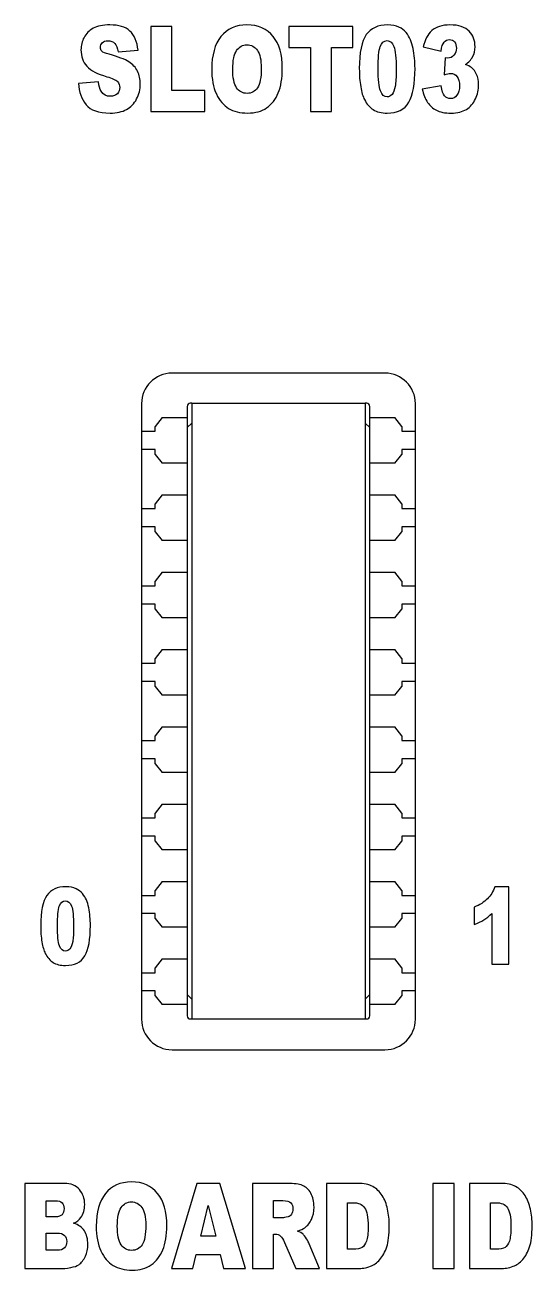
# Model space of a CAD drawing. Header units: inches. Extents: x 3 to 406, y 5 to 135.
# Drawn here: x 84.06 to 100.73, y 30.43 to 71.33 of the extents above; entities that cross this region are included whole.
import ezdxf

# ---------------------------------------------------------------- set-up
doc = ezdxf.new("R2010")
doc.units = ezdxf.units.IN
doc.header["$LTSCALE"] = 1.21
doc.header["$MEASUREMENT"] = 0
for name, color, linetype in [('BSEJ72C_4_00DXF_CONTINUOUS_LINE', 7, 'CONTINUOUS'), ('NONE-67138_DXF_CONTINUOUS_LINE', 7, 'CONTINUOUS'), ('NONE-72470_DXF_CONTINUOUS_LINE', 7, 'CONTINUOUS'), ('NONE-88662_DXF_CONTINUOUS_LINE', 7, 'CONTINUOUS')]:
    doc.layers.add(name, color=color, linetype=linetype)

msp = doc.modelspace()

# ---------------------------------------------------------------- linework, layer by layer
at = {"layer": 'BSEJ72C_4_00DXF_CONTINUOUS_LINE', "color": 4, "linetype": 'Continuous'}
for p, q in [((88.201, 71.28), (88.201, 68.48)), ((88.893, 71.28), (88.201, 71.28)), ((88.893, 69.169), (88.893, 71.28)), ((92.737, 71.28), (92.737, 70.588)), ((94.841, 71.28), (92.737, 71.28)), ((94.841, 70.588), (94.841, 71.28)), ((87.126, 70.445), (87.779, 70.493)), ((92.737, 70.588), (93.443, 70.588)), ((93.443, 70.588), (93.443, 68.48)), ((94.135, 68.48), (94.135, 70.588)), ((94.135, 70.588), (94.841, 70.588)), ((97.156, 70.602), (97.744, 70.47)), ((97.879, 70.244), (97.847, 69.689)), ((97.96, 70.235), (97.879, 70.244)), ((86.479, 69.458), (85.82, 69.406)), ((89.973, 69.169), (88.893, 69.169)), ((89.973, 68.48), (89.973, 69.169)), ((97.744, 69.322), (97.122, 69.219)), ((88.201, 68.48), (89.973, 68.48)), ((93.443, 68.48), (94.135, 68.48)), ((99.969, 43.022), (99.51, 43.022)), ((99.969, 40.48), (99.969, 43.022)), ((98.823, 42.352), (98.823, 41.783)), ((99.407, 42.146), (99.407, 40.48)), ((99.407, 40.48), (99.969, 40.48)), ((84.06, 33.28), (84.06, 30.48)), ((85.355, 33.28), (84.06, 33.28)), ((89.716, 33.28), (88.874, 30.48)), ((90.471, 33.28), (89.716, 33.28)), ((91.313, 30.48), (90.471, 33.28)), ((91.542, 33.28), (91.542, 30.48)), ((92.696, 33.28), (91.542, 33.28)), ((93.976, 33.28), (93.976, 30.48)), ((95.005, 33.28), (93.976, 33.28)), ((97.472, 33.28), (97.472, 30.48)), ((98.166, 33.28), (97.472, 33.28)), ((98.166, 30.48), (98.166, 33.28)), ((98.672, 33.28), (98.672, 30.48)), ((99.7, 33.28), (98.672, 33.28)), ((84.758, 32.181), (84.758, 32.712)), ((84.758, 32.712), (85.064, 32.712)), ((89.84, 31.547), (90.085, 32.554)), ((90.085, 32.554), (90.332, 31.547)), ((92.237, 32.145), (92.237, 32.714)), ((92.237, 32.714), (92.541, 32.714)), ((94.668, 31.116), (94.668, 32.646)), ((94.668, 32.646), (94.841, 32.646)), ((99.364, 31.116), (99.364, 32.646)), ((99.364, 32.646), (99.537, 32.646)), ((85.059, 32.181), (84.758, 32.181)), ((92.529, 32.145), (92.237, 32.145)), ((84.758, 31.081), (84.758, 31.649)), ((84.758, 31.649), (85.109, 31.649)), ((90.332, 31.547), (89.84, 31.547)), ((92.237, 30.48), (92.237, 31.616)), ((92.237, 31.616), (92.299, 31.616)), ((85.111, 31.081), (84.758, 31.081)), ((92.593, 31.335), (92.963, 30.48)), ((93.746, 30.48), (93.409, 31.289)), ((94.838, 31.116), (94.668, 31.116)), ((99.533, 31.116), (99.364, 31.116)), ((89.58, 30.48), (89.689, 30.942)), ((89.689, 30.942), (90.476, 30.942)), ((90.476, 30.942), (90.587, 30.48)), ((84.06, 30.48), (85.255, 30.48)), ((88.874, 30.48), (89.58, 30.48)), ((90.587, 30.48), (91.313, 30.48)), ((91.542, 30.48), (92.237, 30.48)), ((92.963, 30.48), (93.746, 30.48)), ((93.976, 30.48), (95.005, 30.48)), ((97.472, 30.48), (98.166, 30.48)), ((98.672, 30.48), (99.7, 30.48))]:
    msp.add_line(p, q, dxfattribs=at)
at = {"layer": 'BSEJ72C_4_00DXF_CONTINUOUS_LINE', "color": 7, "linetype": 'Continuous'}
for p, q in [((95.896, 59.89), (88.896, 59.89)), ((87.896, 58.89), (87.896, 38.67)), ((96.896, 38.67), (96.896, 58.89)), ((88.896, 37.67), (95.896, 37.67))]:
    msp.add_line(p, q, dxfattribs=at)
for centre, start, end in [((88.896, 58.89), 90, 180), ((95.896, 58.89), 0, 90), ((88.896, 38.67), 180, 270), ((95.896, 38.67), 270, 0)]:
    msp.add_arc(centre, 1, start, end, dxfattribs=at)
at = {"layer": 'BSEJ72C_4_00DXF_CONTINUOUS_LINE', "color": 4, "linetype": 'Continuous'}
for points in [[(86.304, 71.217), (86.17, 71.144), (86.071, 71.043), (86.003, 70.915)], [(86.856, 71.327), (86.622, 71.327), (86.439, 71.289), (86.304, 71.217)], [(87.51, 71.127), (87.36, 71.261), (87.142, 71.327), (86.856, 71.327)], [(91.357, 71.327), (90.994, 71.327), (90.709, 71.199), (90.506, 70.945)], [(92.219, 70.951), (92.017, 71.201), (91.73, 71.327), (91.357, 71.327)], [(95.984, 71.327), (95.669, 71.327), (95.435, 71.22), (95.283, 71.008)], [(96.355, 71.256), (96.258, 71.303), (96.134, 71.327), (95.984, 71.327)], [(96.592, 71.075), (96.531, 71.15), (96.452, 71.211), (96.355, 71.256)], [(98.028, 71.327), (97.773, 71.327), (97.576, 71.264), (97.437, 71.14)], [(98.662, 71.122), (98.531, 71.259), (98.32, 71.327), (98.028, 71.327)], [(86.003, 70.915), (85.936, 70.787), (85.904, 70.651), (85.904, 70.508)], [(86.605, 70.742), (86.645, 70.783), (86.706, 70.806), (86.787, 70.806)], [(86.787, 70.806), (86.885, 70.806), (86.961, 70.777), (87.016, 70.72)], [(87.779, 70.493), (87.75, 70.783), (87.66, 70.993), (87.51, 71.127)], [(90.506, 70.945), (90.301, 70.689), (90.201, 70.334), (90.201, 69.878)], [(92.522, 69.901), (92.522, 70.351), (92.421, 70.701), (92.219, 70.951)], [(95.283, 71.008), (95.13, 70.795), (95.053, 70.422), (95.053, 69.891)], [(95.74, 70.613), (95.785, 70.743), (95.859, 70.81), (95.963, 70.81)], [(95.963, 70.81), (96.063, 70.81), (96.138, 70.745), (96.189, 70.617)], [(96.736, 70.84), (96.701, 70.922), (96.653, 71.001), (96.592, 71.075)], [(96.821, 70.554), (96.8, 70.663), (96.771, 70.758), (96.736, 70.84)], [(97.437, 71.14), (97.298, 71.014), (97.205, 70.835), (97.156, 70.602)], [(97.744, 70.47), (97.76, 70.607), (97.792, 70.705), (97.837, 70.76)], [(97.837, 70.76), (97.883, 70.816), (97.943, 70.844), (98.016, 70.844)], [(98.016, 70.844), (98.086, 70.844), (98.143, 70.817), (98.184, 70.767)], [(98.184, 70.767), (98.224, 70.716), (98.245, 70.647), (98.245, 70.563)], [(98.858, 70.609), (98.858, 70.816), (98.792, 70.986), (98.662, 71.122)], [(85.904, 70.508), (85.904, 70.288), (85.968, 70.109), (86.099, 69.967)], [(86.544, 70.586), (86.544, 70.647), (86.564, 70.699), (86.605, 70.742)], [(86.594, 70.464), (86.561, 70.5), (86.544, 70.54), (86.544, 70.586)], [(86.827, 70.361), (86.705, 70.393), (86.627, 70.428), (86.594, 70.464)], [(87.476, 70.115), (87.345, 70.199), (87.129, 70.281), (86.827, 70.361)], [(87.016, 70.72), (87.071, 70.663), (87.108, 70.571), (87.126, 70.445)], [(90.893, 69.874), (90.893, 70.159), (90.934, 70.363), (91.02, 70.487)], [(91.02, 70.487), (91.104, 70.609), (91.215, 70.672), (91.356, 70.672)], [(91.356, 70.672), (91.501, 70.672), (91.616, 70.611), (91.701, 70.489)], [(91.701, 70.489), (91.787, 70.367), (91.829, 70.176), (91.829, 69.912)], [(95.671, 69.889), (95.671, 70.241), (95.694, 70.483), (95.74, 70.613)], [(96.189, 70.617), (96.239, 70.489), (96.265, 70.239), (96.265, 69.868)], [(96.884, 69.901), (96.884, 70.126), (96.863, 70.344), (96.821, 70.554)], [(98.245, 70.563), (98.245, 70.474), (98.218, 70.397), (98.163, 70.332)], [(98.778, 70.281), (98.831, 70.378), (98.858, 70.487), (98.858, 70.609)], [(86.099, 69.967), (86.228, 69.826), (86.445, 69.712), (86.749, 69.627)], [(87.762, 69.805), (87.702, 69.927), (87.608, 70.031), (87.476, 70.115)], [(98.163, 70.332), (98.108, 70.267), (98.041, 70.235), (97.96, 70.235)], [(98.539, 70.023), (98.646, 70.095), (98.725, 70.181), (98.778, 70.281)], [(98.737, 69.929), (98.692, 69.964), (98.624, 69.996), (98.539, 70.023)], [(86.749, 69.627), (86.934, 69.576), (87.052, 69.522), (87.103, 69.465)], [(87.852, 69.391), (87.852, 69.543), (87.822, 69.681), (87.762, 69.805)], [(90.201, 69.878), (90.201, 69.549), (90.251, 69.278), (90.354, 69.06)], [(91.018, 69.264), (90.934, 69.387), (90.893, 69.591), (90.893, 69.874)], [(91.829, 69.912), (91.829, 69.599), (91.788, 69.381), (91.707, 69.261)], [(92.389, 69.095), (92.477, 69.305), (92.522, 69.572), (92.522, 69.901)], [(95.053, 69.891), (95.053, 69.673), (95.067, 69.477), (95.098, 69.297)], [(95.746, 69.158), (95.695, 69.288), (95.671, 69.532), (95.671, 69.889)], [(96.265, 69.868), (96.265, 69.614), (96.253, 69.427), (96.232, 69.309)], [(96.678, 68.785), (96.815, 69.02), (96.884, 69.393), (96.884, 69.901)], [(97.847, 69.689), (97.932, 69.719), (97.999, 69.734), (98.048, 69.734)], [(98.048, 69.734), (98.14, 69.734), (98.212, 69.698), (98.265, 69.627)], [(98.265, 69.627), (98.319, 69.555), (98.346, 69.456), (98.346, 69.326)], [(98.91, 69.702), (98.869, 69.796), (98.811, 69.872), (98.737, 69.929)], [(98.973, 69.368), (98.973, 69.498), (98.951, 69.608), (98.91, 69.702)], [(85.82, 69.406), (85.838, 69.123), (85.922, 68.89), (86.069, 68.707)], [(86.565, 69.151), (86.521, 69.221), (86.492, 69.324), (86.479, 69.458)], [(86.871, 68.982), (86.738, 68.982), (86.636, 69.037), (86.565, 69.151)], [(87.18, 69.27), (87.18, 69.194), (87.152, 69.125), (87.099, 69.068)], [(87.103, 69.465), (87.154, 69.408), (87.18, 69.343), (87.18, 69.27)], [(87.733, 68.894), (87.812, 69.045), (87.852, 69.211), (87.852, 69.391)], [(91.362, 69.079), (91.217, 69.079), (91.102, 69.14), (91.018, 69.264)], [(91.707, 69.261), (91.625, 69.139), (91.51, 69.079), (91.362, 69.079)], [(95.098, 69.297), (95.128, 69.118), (95.17, 68.978), (95.223, 68.874)], [(95.966, 68.963), (95.869, 68.963), (95.796, 69.028), (95.746, 69.158)], [(96.232, 69.309), (96.21, 69.188), (96.175, 69.1), (96.129, 69.045)], [(97.122, 69.219), (97.162, 69.043), (97.22, 68.898), (97.297, 68.783)], [(97.857, 68.995), (97.805, 69.056), (97.769, 69.165), (97.744, 69.322)], [(98.346, 69.326), (98.346, 69.198), (98.317, 69.097), (98.262, 69.02)], [(98.87, 68.898), (98.938, 69.047), (98.973, 69.204), (98.973, 69.368)], [(86.069, 68.707), (86.216, 68.524), (86.479, 68.432), (86.861, 68.432)], [(87.099, 69.068), (87.045, 69.011), (86.969, 68.982), (86.871, 68.982)], [(87.399, 68.55), (87.542, 68.627), (87.654, 68.741), (87.733, 68.894)], [(90.354, 69.06), (90.457, 68.843), (90.592, 68.682), (90.757, 68.582)], [(92.007, 68.606), (92.173, 68.722), (92.3, 68.885), (92.389, 69.095)], [(95.223, 68.874), (95.298, 68.73), (95.394, 68.619), (95.51, 68.545)], [(96.129, 69.045), (96.083, 68.99), (96.028, 68.963), (95.966, 68.963)], [(95.967, 68.432), (96.303, 68.432), (96.54, 68.548), (96.678, 68.785)], [(97.297, 68.783), (97.373, 68.669), (97.469, 68.581), (97.587, 68.522)], [(98.054, 68.906), (97.975, 68.906), (97.909, 68.934), (97.857, 68.995)], [(98.262, 69.02), (98.207, 68.944), (98.137, 68.906), (98.054, 68.906)], [(98.575, 68.553), (98.704, 68.632), (98.802, 68.749), (98.87, 68.898)], [(86.861, 68.432), (87.077, 68.432), (87.256, 68.472), (87.399, 68.55)], [(90.757, 68.582), (90.922, 68.482), (91.131, 68.432), (91.385, 68.432)], [(91.385, 68.432), (91.632, 68.432), (91.84, 68.489), (92.007, 68.606)], [(95.51, 68.545), (95.626, 68.47), (95.778, 68.432), (95.967, 68.432)], [(97.587, 68.522), (97.704, 68.462), (97.865, 68.432), (98.07, 68.432)], [(98.07, 68.432), (98.277, 68.432), (98.447, 68.474), (98.575, 68.553)], [(85.41, 43.022), (85.129, 43.022), (84.92, 42.927), (84.784, 42.737)], [(85.741, 42.959), (85.654, 43), (85.544, 43.022), (85.41, 43.022)], [(85.953, 42.797), (85.898, 42.864), (85.827, 42.918), (85.741, 42.959)], [(99.51, 43.022), (99.45, 42.865), (99.368, 42.732), (99.264, 42.627)], [(84.784, 42.737), (84.647, 42.546), (84.579, 42.214), (84.579, 41.74)], [(85.192, 42.384), (85.233, 42.5), (85.298, 42.56), (85.391, 42.56)], [(85.391, 42.56), (85.481, 42.56), (85.548, 42.502), (85.593, 42.388)], [(86.081, 42.587), (86.05, 42.661), (86.008, 42.731), (85.953, 42.797)], [(86.158, 42.332), (86.138, 42.429), (86.113, 42.514), (86.081, 42.587)], [(99.264, 42.627), (99.159, 42.519), (99.012, 42.427), (98.823, 42.352)], [(85.13, 41.738), (85.13, 42.052), (85.151, 42.269), (85.192, 42.384)], [(85.593, 42.388), (85.638, 42.274), (85.661, 42.05), (85.661, 41.719)], [(86.214, 41.748), (86.214, 41.95), (86.194, 42.144), (86.158, 42.332)], [(99.143, 41.935), (99.227, 41.989), (99.316, 42.059), (99.407, 42.146)], [(84.579, 41.74), (84.579, 41.545), (84.591, 41.37), (84.619, 41.21)], [(85.197, 41.085), (85.152, 41.201), (85.13, 41.419), (85.13, 41.738)], [(85.661, 41.719), (85.661, 41.493), (85.65, 41.325), (85.631, 41.22)], [(86.03, 40.752), (86.152, 40.962), (86.214, 41.295), (86.214, 41.748)], [(98.823, 41.783), (98.952, 41.83), (99.058, 41.881), (99.143, 41.935)], [(84.619, 41.21), (84.646, 41.049), (84.683, 40.925), (84.731, 40.832)], [(85.394, 40.911), (85.308, 40.911), (85.242, 40.969), (85.197, 41.085)], [(85.54, 40.984), (85.499, 40.935), (85.45, 40.911), (85.394, 40.911)], [(85.631, 41.22), (85.612, 41.112), (85.581, 41.034), (85.54, 40.984)], [(84.731, 40.832), (84.797, 40.703), (84.883, 40.604), (84.987, 40.538)], [(84.987, 40.538), (85.091, 40.471), (85.226, 40.437), (85.395, 40.437)], [(85.395, 40.437), (85.695, 40.437), (85.907, 40.541), (86.03, 40.752)], [(85.852, 33.079), (85.736, 33.213), (85.571, 33.28), (85.355, 33.28)], [(87.562, 33.327), (87.198, 33.327), (86.914, 33.199), (86.711, 32.945)], [(88.424, 32.951), (88.222, 33.201), (87.935, 33.327), (87.562, 33.327)], [(93.186, 33.211), (93.073, 33.257), (92.91, 33.28), (92.696, 33.28)], [(93.459, 32.955), (93.39, 33.079), (93.299, 33.165), (93.186, 33.211)], [(95.495, 33.177), (95.37, 33.245), (95.206, 33.28), (95.005, 33.28)], [(95.804, 32.88), (95.723, 33.008), (95.62, 33.108), (95.495, 33.177)], [(100.19, 33.177), (100.065, 33.245), (99.902, 33.28), (99.7, 33.28)], [(100.5, 32.88), (100.418, 33.008), (100.316, 33.108), (100.19, 33.177)], [(86.026, 32.583), (86.026, 32.779), (85.968, 32.945), (85.852, 33.079)], [(86.711, 32.945), (86.506, 32.689), (86.405, 32.334), (86.405, 31.878)], [(88.726, 31.901), (88.726, 32.351), (88.625, 32.701), (88.424, 32.951)], [(93.564, 32.502), (93.564, 32.68), (93.529, 32.831), (93.459, 32.955)], [(95.982, 32.432), (95.946, 32.602), (95.886, 32.751), (95.804, 32.88)], [(100.678, 32.432), (100.641, 32.602), (100.582, 32.751), (100.5, 32.88)], [(85.064, 32.712), (85.168, 32.712), (85.241, 32.689), (85.284, 32.644)], [(85.284, 32.644), (85.326, 32.598), (85.348, 32.533), (85.348, 32.453)], [(85.348, 32.453), (85.348, 32.365), (85.326, 32.296), (85.284, 32.25)], [(85.903, 32.156), (85.985, 32.275), (86.026, 32.416), (86.026, 32.583)], [(87.097, 31.874), (87.097, 32.159), (87.139, 32.363), (87.224, 32.487)], [(87.224, 32.487), (87.308, 32.609), (87.42, 32.672), (87.56, 32.672)], [(87.56, 32.672), (87.705, 32.672), (87.82, 32.611), (87.906, 32.489)], [(87.906, 32.489), (87.991, 32.367), (88.034, 32.176), (88.034, 31.912)], [(92.541, 32.714), (92.667, 32.714), (92.754, 32.689), (92.799, 32.641)], [(92.799, 32.641), (92.846, 32.592), (92.868, 32.523), (92.868, 32.434)], [(92.868, 32.434), (92.868, 32.372), (92.853, 32.317), (92.825, 32.271)], [(93.483, 32.099), (93.536, 32.212), (93.564, 32.346), (93.564, 32.502)], [(94.841, 32.646), (95.02, 32.646), (95.148, 32.59), (95.225, 32.48)], [(95.225, 32.48), (95.303, 32.371), (95.342, 32.168), (95.342, 31.872)], [(96.037, 31.889), (96.037, 32.08), (96.019, 32.26), (95.982, 32.432)], [(99.537, 32.646), (99.715, 32.646), (99.844, 32.59), (99.921, 32.48)], [(99.921, 32.48), (99.998, 32.371), (100.038, 32.168), (100.038, 31.872)], [(100.733, 31.889), (100.733, 32.08), (100.715, 32.26), (100.678, 32.432)], [(85.284, 32.25), (85.241, 32.204), (85.166, 32.181), (85.059, 32.181)], [(85.661, 31.969), (85.766, 32.015), (85.847, 32.076), (85.903, 32.156)], [(86.016, 31.719), (85.939, 31.838), (85.821, 31.92), (85.661, 31.969)], [(88.034, 31.912), (88.034, 31.599), (87.993, 31.381), (87.912, 31.261)], [(88.593, 31.095), (88.682, 31.305), (88.726, 31.572), (88.726, 31.901)], [(92.713, 32.182), (92.621, 32.157), (92.56, 32.145), (92.529, 32.145)], [(92.825, 32.271), (92.795, 32.223), (92.758, 32.195), (92.713, 32.182)], [(93.265, 31.825), (93.357, 31.895), (93.431, 31.987), (93.483, 32.099)], [(85.109, 31.649), (85.23, 31.649), (85.314, 31.622), (85.363, 31.572)], [(85.363, 31.572), (85.412, 31.522), (85.436, 31.456), (85.436, 31.374)], [(86.13, 31.276), (86.13, 31.454), (86.092, 31.601), (86.016, 31.719)], [(86.405, 31.878), (86.405, 31.549), (86.456, 31.278), (86.559, 31.06)], [(87.222, 31.264), (87.139, 31.387), (87.097, 31.591), (87.097, 31.874)], [(92.299, 31.616), (92.361, 31.616), (92.418, 31.593), (92.467, 31.55)], [(92.467, 31.55), (92.505, 31.517), (92.546, 31.446), (92.593, 31.335)], [(93.021, 31.715), (93.125, 31.744), (93.206, 31.78), (93.265, 31.825)], [(93.202, 31.611), (93.165, 31.645), (93.104, 31.679), (93.021, 31.715)], [(93.313, 31.463), (93.264, 31.54), (93.228, 31.587), (93.202, 31.611)], [(95.342, 31.872), (95.342, 31.647), (95.324, 31.484), (95.29, 31.385)], [(95.955, 31.192), (96.01, 31.356), (96.037, 31.589), (96.037, 31.889)], [(100.038, 31.872), (100.038, 31.647), (100.019, 31.484), (99.985, 31.385)], [(100.65, 31.192), (100.705, 31.356), (100.733, 31.589), (100.733, 31.889)], [(85.363, 31.16), (85.314, 31.106), (85.23, 31.081), (85.111, 31.081)], [(85.436, 31.374), (85.436, 31.284), (85.412, 31.213), (85.363, 31.16)], [(86.049, 30.885), (86.103, 30.999), (86.13, 31.131), (86.13, 31.276)], [(87.566, 31.079), (87.421, 31.079), (87.307, 31.14), (87.222, 31.264)], [(87.912, 31.261), (87.829, 31.139), (87.715, 31.079), (87.566, 31.079)], [(88.211, 30.606), (88.378, 30.722), (88.505, 30.885), (88.593, 31.095)], [(93.409, 31.289), (93.393, 31.331), (93.36, 31.389), (93.313, 31.463)], [(95.147, 31.175), (95.086, 31.135), (94.982, 31.116), (94.838, 31.116)], [(95.29, 31.385), (95.255, 31.286), (95.208, 31.215), (95.147, 31.175)], [(95.728, 30.778), (95.825, 30.888), (95.9, 31.028), (95.955, 31.192)], [(99.842, 31.175), (99.781, 31.135), (99.677, 31.116), (99.533, 31.116)], [(99.985, 31.385), (99.951, 31.286), (99.903, 31.215), (99.842, 31.175)], [(100.424, 30.778), (100.521, 30.888), (100.595, 31.028), (100.65, 31.192)], [(85.828, 30.609), (85.921, 30.676), (85.994, 30.768), (86.049, 30.885)], [(86.559, 31.06), (86.662, 30.843), (86.796, 30.682), (86.961, 30.582)], [(95.417, 30.556), (95.527, 30.592), (95.631, 30.667), (95.728, 30.778)], [(100.113, 30.556), (100.223, 30.592), (100.326, 30.667), (100.424, 30.778)], [(85.255, 30.48), (85.305, 30.48), (85.409, 30.491), (85.565, 30.517)], [(85.565, 30.517), (85.681, 30.537), (85.77, 30.568), (85.828, 30.609)], [(86.961, 30.582), (87.126, 30.482), (87.336, 30.432), (87.589, 30.432)], [(87.589, 30.432), (87.837, 30.432), (88.045, 30.489), (88.211, 30.606)], [(95.005, 30.48), (95.127, 30.48), (95.264, 30.504), (95.417, 30.556)], [(99.7, 30.48), (99.822, 30.48), (99.96, 30.504), (100.113, 30.556)]]:
    msp.add_open_spline(points, degree=3, dxfattribs=at)
at = {"layer": 'NONE-67138_DXF_CONTINUOUS_LINE', "color": 7, "linetype": 'Continuous'}
for p, q in [((88.577, 58.43), (88.34, 58.142)), ((88.34, 57.98), (88.34, 58.142)), ((88.577, 58.43), (89.396, 58.43)), ((95.396, 58.43), (96.216, 58.43)), ((96.453, 58.142), (96.216, 58.43)), ((96.453, 58.142), (96.453, 57.98)), ((87.896, 57.98), (88.34, 57.98)), ((96.453, 57.98), (96.896, 57.98)), ((88.34, 57.38), (87.896, 57.38)), ((88.34, 57.217), (88.34, 57.38)), ((96.453, 57.38), (96.453, 57.217)), ((96.896, 57.38), (96.453, 57.38)), ((88.34, 57.217), (88.577, 56.93)), ((89.396, 56.93), (88.577, 56.93)), ((96.216, 56.93), (95.396, 56.93)), ((96.216, 56.93), (96.453, 57.217)), ((88.577, 55.89), (88.34, 55.602)), ((88.577, 55.89), (89.396, 55.89)), ((95.396, 55.89), (96.216, 55.89)), ((96.453, 55.602), (96.216, 55.89)), ((87.896, 55.44), (88.34, 55.44)), ((88.34, 55.44), (88.34, 55.602)), ((96.453, 55.602), (96.453, 55.44)), ((96.453, 55.44), (96.896, 55.44)), ((88.34, 54.84), (87.896, 54.84)), ((88.34, 54.677), (88.34, 54.84)), ((96.453, 54.84), (96.453, 54.677)), ((96.896, 54.84), (96.453, 54.84)), ((88.34, 54.677), (88.577, 54.39)), ((96.216, 54.39), (96.453, 54.677)), ((89.396, 54.39), (88.577, 54.39)), ((96.216, 54.39), (95.396, 54.39)), ((88.577, 53.35), (88.34, 53.062)), ((88.577, 53.35), (89.396, 53.35)), ((95.396, 53.35), (96.216, 53.35)), ((96.453, 53.062), (96.216, 53.35)), ((87.896, 52.9), (88.34, 52.9)), ((88.34, 52.9), (88.34, 53.062)), ((96.453, 53.062), (96.453, 52.9)), ((96.453, 52.9), (96.896, 52.9)), ((88.34, 52.3), (87.896, 52.3)), ((88.34, 52.137), (88.34, 52.3)), ((88.34, 52.137), (88.577, 51.85)), ((96.216, 51.85), (96.453, 52.137)), ((96.453, 52.3), (96.453, 52.137)), ((96.896, 52.3), (96.453, 52.3)), ((89.396, 51.85), (88.577, 51.85)), ((96.216, 51.85), (95.396, 51.85)), ((88.577, 50.81), (88.34, 50.522)), ((88.577, 50.81), (89.396, 50.81)), ((95.396, 50.81), (96.216, 50.81)), ((96.453, 50.522), (96.216, 50.81)), ((87.896, 50.36), (88.34, 50.36)), ((88.34, 50.36), (88.34, 50.522)), ((96.453, 50.522), (96.453, 50.36)), ((96.453, 50.36), (96.896, 50.36)), ((88.34, 49.76), (87.896, 49.76)), ((88.34, 49.597), (88.34, 49.76)), ((88.34, 49.597), (88.577, 49.31)), ((96.216, 49.31), (96.453, 49.597)), ((96.453, 49.76), (96.453, 49.597)), ((96.896, 49.76), (96.453, 49.76)), ((89.396, 49.31), (88.577, 49.31)), ((96.216, 49.31), (95.396, 49.31)), ((88.577, 48.27), (88.34, 47.982)), ((88.577, 48.27), (89.396, 48.27)), ((95.396, 48.27), (96.216, 48.27)), ((96.453, 47.982), (96.216, 48.27)), ((88.34, 47.82), (88.34, 47.982)), ((96.453, 47.982), (96.453, 47.82)), ((87.896, 47.82), (88.34, 47.82)), ((96.453, 47.82), (96.896, 47.82)), ((88.34, 47.22), (87.896, 47.22)), ((88.34, 47.057), (88.34, 47.22)), ((88.34, 47.057), (88.577, 46.77)), ((96.216, 46.77), (96.453, 47.057)), ((96.453, 47.22), (96.453, 47.057)), ((96.896, 47.22), (96.453, 47.22)), ((89.396, 46.77), (88.577, 46.77)), ((96.216, 46.77), (95.396, 46.77)), ((88.577, 45.73), (88.34, 45.442)), ((88.34, 45.28), (88.34, 45.442)), ((88.577, 45.73), (89.396, 45.73)), ((95.396, 45.73), (96.216, 45.73)), ((96.453, 45.442), (96.216, 45.73)), ((96.453, 45.442), (96.453, 45.28)), ((87.896, 45.28), (88.34, 45.28)), ((96.453, 45.28), (96.896, 45.28)), ((88.34, 44.68), (87.896, 44.68)), ((88.34, 44.517), (88.34, 44.68)), ((96.453, 44.68), (96.453, 44.517)), ((96.896, 44.68), (96.453, 44.68)), ((88.34, 44.517), (88.577, 44.23)), ((89.396, 44.23), (88.577, 44.23)), ((96.216, 44.23), (95.396, 44.23)), ((96.216, 44.23), (96.453, 44.517)), ((88.577, 43.19), (88.34, 42.902)), ((88.577, 43.19), (89.396, 43.19)), ((95.396, 43.19), (96.216, 43.19)), ((96.453, 42.902), (96.216, 43.19)), ((87.896, 42.74), (88.34, 42.74)), ((88.34, 42.74), (88.34, 42.902)), ((96.453, 42.902), (96.453, 42.74)), ((96.453, 42.74), (96.896, 42.74)), ((88.34, 42.14), (87.896, 42.14)), ((88.34, 41.977), (88.34, 42.14)), ((96.453, 42.14), (96.453, 41.977)), ((96.896, 42.14), (96.453, 42.14)), ((88.34, 41.977), (88.577, 41.69)), ((96.216, 41.69), (96.453, 41.977)), ((89.396, 41.69), (88.577, 41.69)), ((96.216, 41.69), (95.396, 41.69)), ((88.577, 40.65), (88.34, 40.362)), ((88.577, 40.65), (89.396, 40.65)), ((95.396, 40.65), (96.216, 40.65)), ((96.453, 40.362), (96.216, 40.65)), ((87.896, 40.2), (88.34, 40.2)), ((88.34, 40.2), (88.34, 40.362)), ((96.453, 40.362), (96.453, 40.2)), ((96.453, 40.2), (96.896, 40.2)), ((88.34, 39.6), (87.896, 39.6)), ((88.34, 39.437), (88.34, 39.6)), ((88.34, 39.437), (88.577, 39.15)), ((96.216, 39.15), (96.453, 39.437)), ((96.453, 39.6), (96.453, 39.437)), ((96.896, 39.6), (96.453, 39.6)), ((89.396, 39.15), (88.577, 39.15)), ((96.216, 39.15), (95.396, 39.15))]:
    msp.add_line(p, q, dxfattribs=at)
at = {"layer": 'NONE-72470_DXF_CONTINUOUS_LINE', "color": 7, "linetype": 'Continuous'}
for p, q in [((89.546, 58.9), (89.546, 38.68)), ((89.546, 58.9), (95.246, 58.9)), ((95.246, 58.9), (95.246, 38.68)), ((89.546, 38.68), (95.246, 38.68))]:
    msp.add_line(p, q, dxfattribs=at)
at = {"layer": 'NONE-88662_DXF_CONTINUOUS_LINE', "color": 7, "linetype": 'Continuous'}
for p, q in [((89.546, 58.9), (89.496, 58.9)), ((95.296, 58.9), (95.246, 58.9)), ((89.396, 58.8), (89.396, 38.78)), ((95.396, 38.78), (95.396, 58.8)), ((89.396, 58.1), (89.546, 58.25)), ((95.396, 58.1), (95.246, 58.25)), ((89.546, 39.33), (89.396, 39.48)), ((95.246, 39.33), (95.396, 39.48)), ((89.496, 38.68), (89.546, 38.68)), ((95.246, 38.68), (95.296, 38.68))]:
    msp.add_line(p, q, dxfattribs=at)
for centre, start, end in [((89.496, 58.8), 90, 180), ((95.296, 58.8), 0, 90), ((89.496, 38.78), 180, 270), ((95.296, 38.78), 270, 0)]:
    msp.add_arc(centre, 0.1, start, end, dxfattribs=at)

doc.saveas('drawing.dxf')
